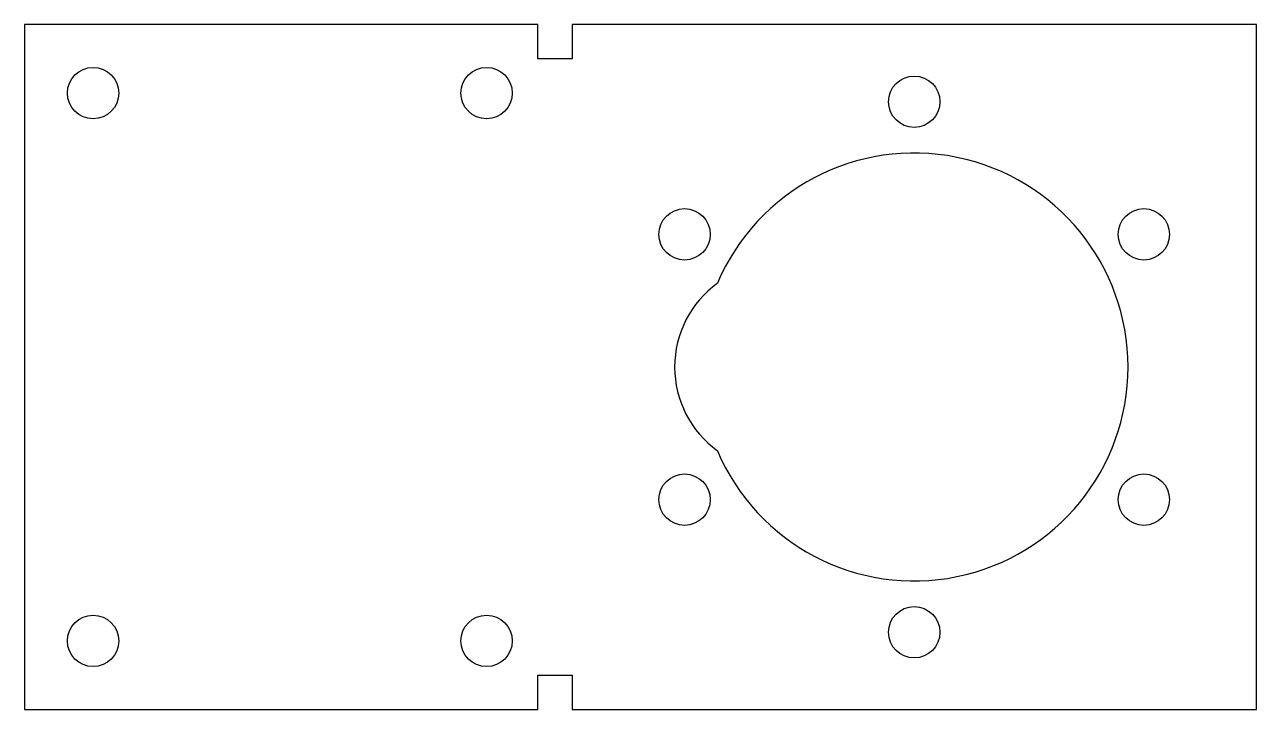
# Model space of a CAD drawing. Extents: x -32 to 40, y 0 to 40.
import ezdxf

# ---------------------------------------------------------------- set-up
doc = ezdxf.new("R2010")
doc.units = 0
doc.layers.add('INTERIOR_LOOPS', color=7, linetype='CONTINUOUS')
doc.layers.add('OUTER_LOOP', color=7, linetype='CONTINUOUS')

msp = doc.modelspace()

# ---------------------------------------------------------------- linework, layer by layer
at = {"layer": 'INTERIOR_LOOPS', "color": 3, "linetype": 'CONTINUOUS'}
for centre in [(-28, 36), (-5, 36), (20, 35.5), (6.577, 27.75), (33.423, 27.75), (6.577, 12.25), (33.423, 12.25), (20, 4.5), (-28, 4), (-5, 4)]:
    msp.add_circle(centre, 1.5, dxfattribs=at)
for centre, radius, start, end in [((20, 20), 12.5, 203.03419, 156.96581), ((12.031, 20), 6.034, 125.853, 234.147)]:
    msp.add_arc(centre, radius, start, end, dxfattribs=at)
at = {"layer": 'OUTER_LOOP', "color": 3, "linetype": 'CONTINUOUS'}
for p, q in [((-32, 40), (-32, 0)), ((-2, 40), (-32, 40)), ((-2, 38), (-2, 40)), ((0, 40), (0, 38)), ((40, 40), (0, 40)), ((40, 0), (40, 40)), ((0, 38), (-2, 38)), ((-2, 0), (-2, 2)), ((-2, 2), (0, 2)), ((0, 2), (0, 0)), ((-32, 0), (-2, 0)), ((0, 0), (40, 0))]:
    msp.add_line(p, q, dxfattribs=at)

doc.saveas('drawing.dxf')
